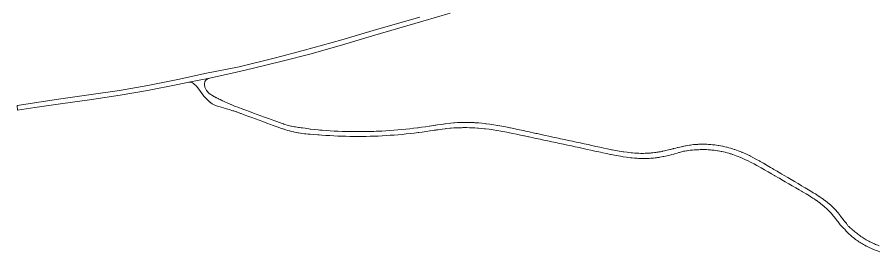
# Model space of a CAD drawing. Header units: metres. Extents: x 328903 to 333883, y 373406 to 381110.
# Drawn here: x 329153 to 330229, y 374649 to 374943 of the extents above; entities that cross this region are included whole.
import ezdxf

# ---------------------------------------------------------------- set-up
doc = ezdxf.new("R2010")
doc.units = ezdxf.units.M
doc.header["$MEASUREMENT"] = 0
doc.layers.add('Götur', color=7, linetype='Continuous')

msp = doc.modelspace()

# ---------------------------------------------------------------- linework, layer by layer
at = {"layer": 'Götur', "color": 8, "lineweight": 0, "ltscale": 3.31832, "true_color": 0x707070, "flags": 128}
for points in [[(329655.5, 374942.757), (329601.316, 374927.37), (329558.212, 374914.43), (329509.899, 374901.188), (329475.145, 374891.802), (329429.924, 374880.66), (329386.843, 374872.391), (329355.285, 374865.236), (329315.94, 374857.392), (329280.58, 374851.251), (329248.062, 374846.444), (329204.094, 374840.285), (329152.673, 374832.441), (329153.154, 374826.616), (329174.578, 374829.904), (329209.462, 374834.791), (329243.121, 374839.409), (329281.043, 374845.197), (329315.427, 374851.282), (329353.33, 374858.506), (329367.11, 374861.696), (329392.934, 374866.696), (329420.935, 374872.809), (329446.006, 374878.752), (329483.59, 374887.667), (329519.637, 374897.037), (329559.023, 374908.115), (329596.201, 374919.379), (329629.444, 374928.938), (329659.299, 374937.857), (329693.483, 374947.614)], [(330229.34, 374656.875), (330227.696, 374657.475), (330226.063, 374658.103), (330224.818, 374658.604), (330223.262, 374659.257), (330223.1, 374659.327), (330223.029, 374659.358), (330221.488, 374660.04), (330220.397, 374660.544), (330218.877, 374661.272), (330217.371, 374662.027), (330216.079, 374662.701), (330214.597, 374663.504), (330213.131, 374664.333), (330211.874, 374665.071), (330210.435, 374665.948), (330209.011, 374666.849), (330207.792, 374667.649), (330206.399, 374668.596), (330205.022, 374669.567), (330203.845, 374670.427), (330202.528, 374671.422), (330201.201, 374672.46), (330200.042, 374673.399), (330198.75, 374674.481), (330197.477, 374675.585), (330197.376, 374675.674), (330196.391, 374676.557), (330195.155, 374677.702), (330194.864, 374677.977), (330193.558, 374679.049), (330192.745, 374679.736), (330191.467, 374680.847), (330190.657, 374681.572), (330189.615, 374682.903), (330189.378, 374683.213), (330188.368, 374684.562), (330187.382, 374685.929), (330187.334, 374685.997), (330187.328, 374686.005), (330186.45, 374687.07), (330186.031, 374687.588), (330185.189, 374688.653), (330183.447, 374690.921), (330182.612, 374692.025), (330181.016, 374694.129), (330180.401, 374694.928), (330179.287, 374696.35), (330179.073, 374696.617), (330177.931, 374698.016), (330177.156, 374698.939), (330175.975, 374700.304), (330175.828, 374700.47), (330174.604, 374701.797), (330173.681, 374702.768), (330172.418, 374704.056), (330171.133, 374705.322), (330170.002, 374706.399), (330168.678, 374707.622), (330167.332, 374708.821), (330166.15, 374709.84), (330165.692, 374710.227), (330164.111, 374711.526), (330162.507, 374712.796), (330162.141, 374713.08), (330160.209, 374714.536), (330158.252, 374715.958), (330158.015, 374716.126), (330155.576, 374717.814), (330153.798, 374719.004), (330153.586, 374719.144), (330151.167, 374720.705), (330149.517, 374721.742), (330146.961, 374723.308), (330145.206, 374724.389), (330140.891, 374726.988), (330136.57, 374729.537), (330135.206, 374730.337), (330132.256, 374732.067), (330127.942, 374734.596), (330123.629, 374737.125), (330119.316, 374739.654), (330115.003, 374742.183), (330110.69, 374744.713), (330107.584, 374746.533), (330107.575, 374746.539), (330106.381, 374747.249), (330102.083, 374749.805), (330101.628, 374750.076), (330097.786, 374752.361), (330095.861, 374753.506), (330093.487, 374754.918), (330089.173, 374757.47), (330084.835, 374760.004), (330080.462, 374762.502), (330079.67, 374762.947), (330076.046, 374764.948), (330072.266, 374766.967), (330071.578, 374767.325), (330068.335, 374768.98), (330067.05, 374769.615), (330064.198, 374770.99), (330062.457, 374771.8), (330059.879, 374772.959), (330058.13, 374773.716), (330057.79, 374773.858), (330055.46, 374774.807), (330053.114, 374775.715), (330053.039, 374775.744), (330050.874, 374776.541), (330048.756, 374777.28), (330048.211, 374777.464), (330046.164, 374778.132), (330045.003, 374778.493), (330043.309, 374778.998), (330041.236, 374779.58), (330039.154, 374780.126), (330038.345, 374780.327), (330036.249, 374780.822), (330034.146, 374781.281), (330033.329, 374781.449), (330031.215, 374781.856), (330029.095, 374782.227), (330028.271, 374782.36), (330026.142, 374782.68), (330024.008, 374782.962), (330023.18, 374783.061), (330021.04, 374783.291), (330018.896, 374783.484), (330018.064, 374783.548), (330015.916, 374783.689), (330013.766, 374783.792), (330012.932, 374783.822), (330010.78, 374783.873), (330008.627, 374783.887), (330007.793, 374783.882), (330005.641, 374783.844), (330003.489, 374783.768), (330002.657, 374783.728), (330000.82, 374783.621), (329998.673, 374783.461), (329998.135, 374783.415), (329997.53, 374783.36), (329997.449, 374783.353), (329995.315, 374783.077), (329993.751, 374782.851), (329992.442, 374782.646), (329990.325, 374782.284), (329988.214, 374781.885), (329987.394, 374781.72), (329985.295, 374781.27), (329984.458, 374781.08), (329984.448, 374781.078), (329983.65, 374780.935), (329982.371, 374780.695), (329978.315, 374779.855), (329977.386, 374779.652), (329975.255, 374779.167), (329972.471, 374778.515), (329971.7, 374778.332), (329970.926, 374778.126), (329968.526, 374777.488), (329967.643, 374777.255), (329964.602, 374776.467), (329962.858, 374776.041), (329960.878, 374775.57), (329958.889, 374775.134), (329958.629, 374775.08), (329958.096, 374774.97), (329956.098, 374774.578), (329954.093, 374774.221), (329953.316, 374774.093), (329951.303, 374773.785), (329950.268, 374773.64), (329948.504, 374773.404), (329946.481, 374773.167), (329944.455, 374772.966), (329943.669, 374772.897), (329941.638, 374772.745), (329939.604, 374772.627), (329938.816, 374772.592), (329937.047, 374772.531), (329934.884, 374772.493), (329933.951, 374772.488), (329931.555, 374772.509), (329929.16, 374772.572), (329929.073, 374772.575), (329927.208, 374772.656), (329924.529, 374772.814), (329924.188, 374772.837), (329921.153, 374773.081), (329919.301, 374773.256), (329915.805, 374773.643), (329914.415, 374773.813), (329910.295, 374774.379), (329909.532, 374774.492), (329904.652, 374775.273), (329902.428, 374775.659), (329899.775, 374776.14), (329895.678, 374776.92), (329895.668, 374776.922), (329894.899, 374777.078), (329890.026, 374778.091), (329885.148, 374779.134), (329882.355, 374779.738), (329880.263, 374780.191), (329875.376, 374781.248), (329870.489, 374782.305), (329865.602, 374783.363), (329860.715, 374784.42), (329855.828, 374785.477), (329850.941, 374786.535), (329846.054, 374787.592), (329841.168, 374788.649), (329836.281, 374789.707), (329831.394, 374790.764), (329826.507, 374791.821), (329821.62, 374792.878), (329816.733, 374793.936), (329811.846, 374794.993), (329806.959, 374796.05), (329802.072, 374797.108), (329800.186, 374797.516), (329797.188, 374798.177), (329793.428, 374799.006), (329793.418, 374799.008), (329792.305, 374799.253), (329787.422, 374800.33), (329786.846, 374800.457), (329782.537, 374801.405), (329777.644, 374802.474), (329772.741, 374803.526), (329768.584, 374804.396), (329767.826, 374804.551), (329762.897, 374805.541), (329757.953, 374806.484), (329752.992, 374807.371), (329752.594, 374807.44), (329748.013, 374808.193), (329743.016, 374808.938), (329738.488, 374809.538), (329737.999, 374809.597), (329737.215, 374809.692), (329733.086, 374810.132), (329732.963, 374810.144), (329729.17, 374810.483), (329727.91, 374810.58), (329724.37, 374810.817), (329723.419, 374810.869), (329722.841, 374810.9), (329719.297, 374811.048), (329717.764, 374811.093), (329714.217, 374811.153), (329712.683, 374811.16), (329709.136, 374811.131), (329707.602, 374811.1), (329706.505, 374811.07), (329702.963, 374810.889), (329702.933, 374810.887), (329702.527, 374810.863), (329698.99, 374810.613), (329697.927, 374810.525), (329697.461, 374810.485), (329693.932, 374810.147), (329692.671, 374810.011), (329692.409, 374809.982), (329687.632, 374809.393), (329687.381, 374809.359), (329686.56, 374809.248), (329682.379, 374808.7), (329677.402, 374807.994), (329675.329, 374807.69), (329674.804, 374807.612), (329672.973, 374807.34), (329672.449, 374807.262), (329667.506, 374806.531), (329666.963, 374806.451), (329662.569, 374805.813), (329657.634, 374805.118), (329653.491, 374804.56), (329652.702, 374804.457), (329647.766, 374803.838), (329642.826, 374803.261), (329637.88, 374802.727), (329632.93, 374802.235), (329627.976, 374801.785), (329623.019, 374801.378), (329618.058, 374801.014), (329613.094, 374800.692), (329608.128, 374800.413), (329603.159, 374800.176), (329600.803, 374800.079), (329598.189, 374799.982), (329593.217, 374799.831), (329588.244, 374799.722), (329587.826, 374799.715), (329583.27, 374799.656), (329578.296, 374799.633), (329573.321, 374799.652), (329568.348, 374799.714), (329563.374, 374799.819), (329558.402, 374799.966), (329553.432, 374800.156), (329548.463, 374800.389), (329543.496, 374800.664), (329538.532, 374800.982), (329533.571, 374801.342), (329530.427, 374801.593), (329528.617, 374801.785), (329523.673, 374802.338), (329519.15, 374802.882), (329518.735, 374802.934), (329516.939, 374803.161), (329513.81, 374803.573), (329512.233, 374803.792), (329508.919, 374804.209), (329507.489, 374804.406), (329507.479, 374804.408), (329505.06, 374804.724), (329504.064, 374804.866), (329502.199, 374805.149), (329500.34, 374805.463), (329499.26, 374805.662), (329499.012, 374805.708), (329497.183, 374806.071), (329495.361, 374806.466), (329494.51, 374806.662), (329494.387, 374806.691), (329492.067, 374807.267), (329489.789, 374807.875), (329486.771, 374808.75), (329485.836, 374809.033), (329485.088, 374809.279), (329483.359, 374809.86), (329480.418, 374810.884), (329476.896, 374812.151), (329475.746, 374812.572), (329475.596, 374812.627), (329473.066, 374813.557), (329471.058, 374814.296), (329466.366, 374816.024), (329461.674, 374817.752), (329456.982, 374819.48), (329452.29, 374821.208), (329447.598, 374822.936), (329442.906, 374824.663), (329438.214, 374826.391), (329434.517, 374827.753), (329433.522, 374828.119), (329428.83, 374829.847), (329428.023, 374830.144), (329425.349, 374831.129), (329424.166, 374831.65), (329419.719, 374833.609), (329419.581, 374833.67), (329414.997, 374835.689), (329412.833, 374836.642), (329410.433, 374837.705), (329409.091, 374838.301), (329407.759, 374838.921), (329406.438, 374839.563), (329406.04, 374839.762), (329404.991, 374840.294), (329404.206, 374840.637), (329403.427, 374840.994), (329402.655, 374841.364), (329401.889, 374841.748), (329401.827, 374841.78), (329401.233, 374842.085), (329400.645, 374842.4), (329400.062, 374842.725), (329399.486, 374843.06), (329399.268, 374843.19), (329398.727, 374843.437), (329398.19, 374843.694), (329397.822, 374843.877), (329392.227, 374847.364), (329389.237, 374850.961), (329387.159, 374855.243), (329386.745, 374859.119), (329387.003, 374862.197), (329388.158, 374863.812), (329389.759, 374865.251), (329392.934, 374866.696), (329367.11, 374861.696), (329367.11, 374861.696), (329370.143, 374861.441), (329372.772, 374859.692), (329376.955, 374856.055), (329381.603, 374849.695), (329385.906, 374844.197), (329389.194, 374840.648), (329393.088, 374836.698), (329393.474, 374836.382), (329394.058, 374835.919), (329394.65, 374835.465), (329394.852, 374835.345), (329395.564, 374834.93), (329396.283, 374834.527), (329397.01, 374834.137), (329397.742, 374833.76), (329398.631, 374833.314), (329399.545, 374832.874), (329400.466, 374832.451), (329401.394, 374832.044), (329402.632, 374831.611), (329402.925, 374831.51), (329404.465, 374830.998), (329406.013, 374830.512), (329407.57, 374830.054), (329410.131, 374829.306), (329412.404, 374828.648), (329417.218, 374827.253), (329417.363, 374827.211), (329422.033, 374825.858), (329423.275, 374825.499), (329425.95, 374824.514), (329426.757, 374824.217), (329431.449, 374822.489), (329432.443, 374822.122), (329436.141, 374820.761), (329440.832, 374819.033), (329445.524, 374817.305), (329450.216, 374815.577), (329454.908, 374813.849), (329459.6, 374812.122), (329464.292, 374810.394), (329468.984, 374808.666), (329470.992, 374807.926), (329473.531, 374806.993), (329473.681, 374806.938), (329474.841, 374806.514), (329478.414, 374805.228), (329481.423, 374804.181), (329483.201, 374803.583), (329483.973, 374803.329), (329484.951, 374802.995), (329488.037, 374801.982), (329490.425, 374801.254), (329492.826, 374800.567), (329492.955, 374800.532), (329493.852, 374800.292), (329495.766, 374799.806), (329497.689, 374799.354), (329497.95, 374799.295), (329499.058, 374799.051), (329501.016, 374798.648), (329502.98, 374798.279), (329504.002, 374798.096), (329506.524, 374797.675), (329506.534, 374797.674), (329508.017, 374797.469), (329511.429, 374797.039), (329513.05, 374796.886), (329516.244, 374796.606), (329518.068, 374796.455), (329518.489, 374796.421), (329523.082, 374796.069), (329528.098, 374795.727), (329529.934, 374795.613), (329533.111, 374795.36), (329538.123, 374794.996), (329543.139, 374794.674), (329548.157, 374794.396), (329553.177, 374794.161), (329558.199, 374793.969), (329563.222, 374793.821), (329568.247, 374793.715), (329573.272, 374793.652), (329578.298, 374793.633), (329583.324, 374793.656), (329587.927, 374793.716), (329588.349, 374793.723), (329593.374, 374793.833), (329598.397, 374793.986), (329601.039, 374794.083), (329603.419, 374794.182), (329608.439, 374794.421), (329613.457, 374794.703), (329618.472, 374795.028), (329623.484, 374795.396), (329628.493, 374795.807), (329633.498, 374796.261), (329638.499, 374796.759), (329643.496, 374797.299), (329648.488, 374797.881), (329653.474, 374798.507), (329654.272, 374798.611), (329658.453, 374799.174), (329663.421, 374799.874), (329667.835, 374800.515), (329668.38, 374800.595), (329673.33, 374801.327), (329673.854, 374801.405), (329675.683, 374801.677), (329676.206, 374801.754), (329678.268, 374802.057), (329683.193, 374802.756), (329687.301, 374803.294), (329688.107, 374803.383), (329688.333, 374803.407), (329693.018, 374803.865), (329693.274, 374803.887), (329694.498, 374803.987), (329697.928, 374804.229), (329698.38, 374804.256), (329699.411, 374804.314), (329702.843, 374804.47), (329703.236, 374804.484), (329703.265, 374804.485), (329706.698, 374804.573), (329707.761, 374804.601), (329709.245, 374804.632), (329712.679, 374804.66), (329714.164, 374804.653), (329717.597, 374804.595), (329719.081, 374804.552), (329722.512, 374804.408), (329723.072, 374804.379), (329723.997, 374804.327), (329727.423, 374804.099), (329728.653, 374804.003), (329732.333, 374803.675), (329732.457, 374803.662), (329736.473, 374803.234), (329737.238, 374803.148), (329737.722, 374803.093), (329742.142, 374802.543), (329747.04, 374801.851), (329751.543, 374801.147), (329751.934, 374801.083), (329756.824, 374800.248), (329761.709, 374799.356), (329766.593, 374798.415), (329767.345, 374798.267), (329771.475, 374797.436), (329776.358, 374796.429), (329781.243, 374795.402), (329785.555, 374794.488), (329786.132, 374794.365), (329791.023, 374793.327), (329792.138, 374793.09), (329792.148, 374793.088), (329795.914, 374792.289), (329798.917, 374791.651), (329800.803, 374791.243), (329805.69, 374790.186), (329810.577, 374789.129), (329815.464, 374788.071), (329820.351, 374787.014), (329825.238, 374785.957), (329830.125, 374784.9), (329835.012, 374783.842), (329839.899, 374782.785), (329844.786, 374781.728), (329849.673, 374780.67), (329854.56, 374779.613), (329859.446, 374778.556), (329864.333, 374777.498), (329869.22, 374776.441), (329874.107, 374775.384), (329878.994, 374774.326), (329881.086, 374773.874), (329883.883, 374773.269), (329888.784, 374772.221), (329893.702, 374771.199), (329894.481, 374771.041), (329894.491, 374771.039), (329898.636, 374770.195), (329901.329, 374769.673), (329903.592, 374769.251), (329908.576, 374768.389), (329909.37, 374768.261), (329913.589, 374767.628), (329915.032, 374767.433), (329918.631, 374766.989), (329920.56, 374766.783), (329923.702, 374766.491), (329924.062, 374766.462), (329926.849, 374766.263), (329928.798, 374766.154), (329928.903, 374766.149), (329931.409, 374766.052), (329933.917, 374765.998), (329934.904, 374765.991), (329937.18, 374766.003), (329939.05, 374766.044), (329939.883, 374766.071), (329942.033, 374766.168), (329944.18, 374766.302), (329945.012, 374766.364), (329947.156, 374766.551), (329949.296, 374766.774), (329951.164, 374767), (329952.259, 374767.153), (329954.387, 374767.479), (329955.21, 374767.615), (329957.329, 374767.992), (329959.442, 374768.406), (329960.005, 374768.523), (329960.237, 374768.572), (329962.34, 374769.032), (329964.435, 374769.529), (329966.19, 374769.958), (329969.344, 374770.774), (329970.239, 374771.01), (329972.652, 374771.652), (329973.424, 374771.857), (329974.18, 374772.081), (329976.889, 374772.874), (329978.943, 374773.46), (329979.79, 374773.694), (329983.687, 374774.726), (329984.892, 374775.021), (329985.642, 374775.198), (329985.651, 374775.2), (329986.454, 374775.336), (329988.471, 374775.655), (329989.253, 374775.769), (329991.275, 374776.038), (329993.303, 374776.272), (329994.552, 374776.398), (329996.04, 374776.531), (329998.072, 374776.682), (329998.149, 374776.689), (329998.721, 374776.74), (329999.23, 374776.784), (330001.26, 374776.935), (330002.997, 374777.037), (330003.785, 374777.074), (330005.819, 374777.146), (330007.855, 374777.183), (330008.643, 374777.187), (330010.679, 374777.174), (330012.714, 374777.126), (330013.503, 374777.097), (330015.536, 374777), (330017.568, 374776.867), (330018.354, 374776.806), (330020.382, 374776.623), (330022.406, 374776.406), (330023.189, 374776.312), (330025.207, 374776.045), (330027.221, 374775.743), (330027.999, 374775.617), (330030.004, 374775.267), (330032.004, 374774.881), (330032.776, 374774.723), (330034.765, 374774.289), (330036.746, 374773.821), (330037.512, 374773.63), (330039.481, 374773.114), (330041.441, 374772.563), (330043.043, 374772.086), (330044.146, 374771.743), (330046.082, 374771.112), (330046.599, 374770.937), (330048.619, 374770.232), (330050.674, 374769.475), (330050.757, 374769.444), (330052.994, 374768.577), (330055.216, 374767.672), (330055.541, 374767.536), (330057.237, 374766.828), (330059.722, 374765.747), (330061.421, 374764.983), (330064.185, 374763.692), (330065.448, 374763.087), (330068.609, 374761.524), (330069.294, 374761.178), (330072.998, 374759.259), (330076.575, 374757.341), (330077.359, 374756.914), (330081.699, 374754.505), (330086.027, 374752.05), (330090.351, 374749.563), (330092.74, 374748.184), (330094.679, 374747.063), (330098.549, 374744.826), (330099.008, 374744.56), (330103.337, 374742.058), (330104.541, 374741.363), (330104.549, 374741.358), (330107.655, 374739.537), (330111.968, 374737.008), (330116.281, 374734.479), (330120.594, 374731.949), (330124.907, 374729.42), (330129.221, 374726.891), (330132.171, 374725.161), (330133.533, 374724.363), (330137.825, 374721.831), (330142.076, 374719.271), (330143.794, 374718.212), (330146.247, 374716.623), (330147.823, 374715.577), (330150.122, 374714.01), (330150.324, 374713.87), (330151.988, 374712.694), (330154.297, 374711.01), (330154.5, 374710.858), (330156.334, 374709.455), (330158.143, 374708.021), (330158.467, 374707.756), (330159.952, 374706.518), (330161.415, 374705.254), (330161.834, 374704.881), (330162.915, 374703.901), (330164.146, 374702.747), (330165.358, 374701.572), (330166.387, 374700.54), (330167.559, 374699.326), (330168.709, 374698.093), (330169.548, 374697.166), (330170.66, 374695.898), (330170.797, 374695.743), (330171.9, 374694.469), (330172.623, 374693.608), (330173.688, 374692.302), (330173.904, 374692.033), (330174.944, 374690.706), (330175.536, 374689.936), (330177.107, 374687.865), (330177.949, 374686.752), (330179.752, 374684.404), (330180.647, 374683.273), (330181.095, 374682.718), (330182.037, 374681.576), (330182.043, 374681.569), (330182.098, 374681.513), (330183.371, 374680.233), (330184.666, 374678.975), (330184.964, 374678.691), (330186.283, 374677.465), (330187.015, 374676.565), (330188.169, 374675.187), (330188.915, 374674.323), (330190.111, 374672.976), (330190.423, 374672.681), (330191.748, 374671.454), (330192.802, 374670.507), (330192.91, 374670.412), (330194.274, 374669.229), (330195.659, 374668.07), (330196.901, 374667.064), (330198.322, 374665.951), (330199.734, 374664.885), (330200.995, 374663.964), (330202.47, 374662.923), (330203.963, 374661.908), (330205.269, 374661.052), (330206.794, 374660.086), (330208.336, 374659.147), (330209.683, 374658.356), (330211.255, 374657.468), (330212.842, 374656.607), (330214.226, 374655.885), (330215.84, 374655.076), (330217.469, 374654.296), (330218.638, 374653.757), (330220.289, 374653.025), (330220.364, 374652.992), (330220.536, 374652.918), (330222.204, 374652.219), (330223.519, 374651.689), (330225.265, 374651.017), (330227.022, 374650.376), (330227.998, 374650.032), (330229.944, 374649.374)]]:
    msp.add_lwpolyline(points, dxfattribs=at)

doc.saveas('drawing.dxf')
